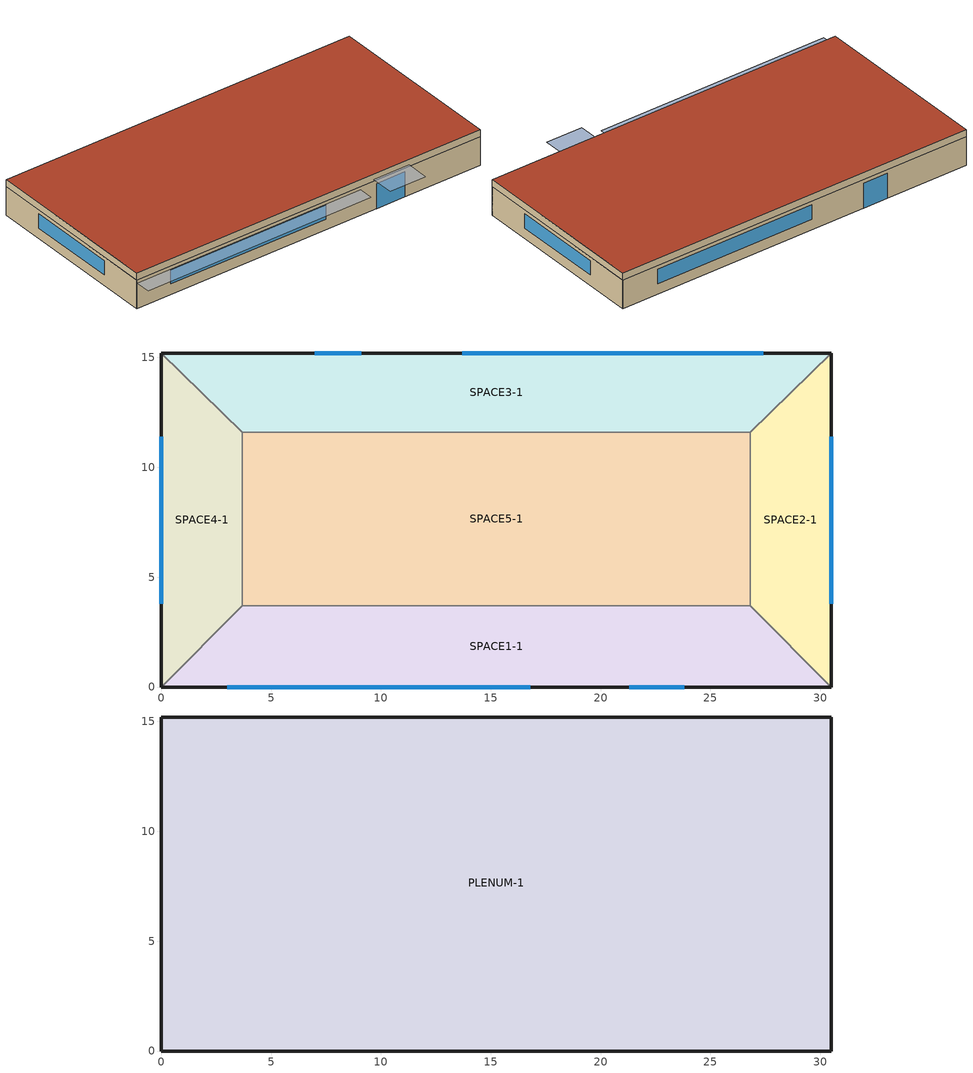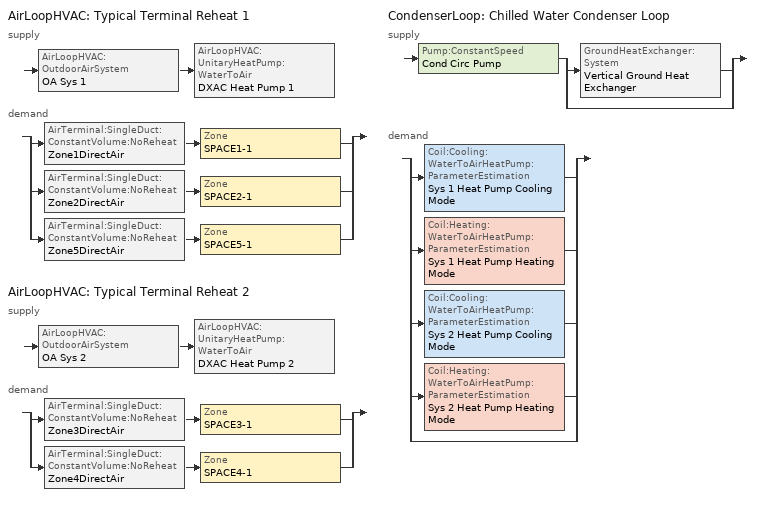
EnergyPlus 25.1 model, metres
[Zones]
SPACE1-1
 floor ground (FLOOR-SLAB-1): 26.8,3.7 30.5,0 0,0 3.7,3.7 z0
 wall outside (WALL-1): 0,0 30.5,0 z0:2.4
 wall to SPACE2-1 (INT-WALL-1): 30.5,0 26.8,3.7 z0:2.4
 wall to SPACE4-1 (INT-WALL-1): 3.7,3.7 0,0 z0:2.4
 wall to SPACE5-1 (INT-WALL-1): 26.8,3.7 3.7,3.7 z0:2.4
 window (Dbl Clr 3mm/13mm Air): 3,0 16.8,0 z0.9:2.1
 window (Sgl Grey 3mm): 21.3,0 23.8,0 z0:2.1
SPACE2-1
 floor ground (FLOOR-SLAB-1): 26.8,11.6 30.5,15.2 30.5,0 26.8,3.7 z0
 wall outside (WALL-1): 30.5,0 30.5,15.2 z0:2.4
 wall to SPACE3-1 (INT-WALL-1): 30.5,15.2 26.8,11.6 z0:2.4
 wall to SPACE5-1 (INT-WALL-1): 26.8,11.6 26.8,3.7 z0:2.4
 window (Dbl Clr 3mm/13mm Air): 30.5,3.8 30.5,11.4 z0.9:2.1
SPACE3-1
 floor ground (FLOOR-SLAB-1): 26.8,11.6 3.7,11.6 0,15.2 30.5,15.2 z0
 wall outside (WALL-1): 30.5,15.2 0,15.2 z0:2.4
 wall to SPACE4-1 (INT-WALL-1): 0,15.2 3.7,11.6 z0:2.4
 wall to SPACE5-1 (INT-WALL-1): 3.7,11.6 26.8,11.6 z0:2.4
 window (Dbl Clr 3mm/13mm Air): 27.4,15.2 13.7,15.2 z0.9:2.1
 window (Sgl Grey 3mm): 9.1,15.2 7,15.2 z0:2.1
SPACE4-1
 floor ground (FLOOR-SLAB-1): 3.7,3.7 0,0 0,15.2 3.7,11.6 z0
 wall outside (WALL-1): 0,15.2 0,0 z0:2.4
 wall to SPACE5-1 (INT-WALL-1): 3.7,3.7 3.7,11.6 z0:2.4
 window (Dbl Clr 3mm/13mm Air): 0,11.4 0,3.8 z0.9:2.1
SPACE5-1
 floor ground (FLOOR-SLAB-1): 26.8,11.6 26.8,3.7 3.7,3.7 3.7,11.6 z0
PLENUM-1
 floor to SPACE1-1 (CLNG-1): 26.8,3.7 30.5,0 0,0 3.7,3.7 z2.4
 floor to SPACE2-1 (CLNG-1): 26.8,11.6 30.5,15.2 30.5,0 26.8,3.7 z2.4
 floor to SPACE3-1 (CLNG-1): 26.8,11.6 3.7,11.6 0,15.2 30.5,15.2 z2.4
 floor to SPACE4-1 (CLNG-1): 3.7,3.7 0,0 0,15.2 3.7,11.6 z2.4
 floor to SPACE5-1 (CLNG-1): 26.8,11.6 26.8,3.7 3.7,3.7 3.7,11.6 z2.4
 wall outside (WALL-1): 0,0 30.5,0 30.5,15.2 0,15.2 0,0 z2.4:3
 roof outside (ROOF-1): 0,15.2 0,0 30.5,0 30.5,15.2 z3
shading: 0,-1.3 0,0 19.8,0 19.8,-1.3 z2.2; 21,-2 21,0 24.1,0 24.1,-2 z2.6
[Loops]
AirLoopHVAC 'Typical Terminal Reheat 1'
 supply: AirLoopHVAC:OutdoorAirSystem 'OA Sys 1' > AirLoopHVAC:UnitaryHeatPump:WaterToAir 'DXAC Heat Pump 1'
 demand: split
  | AirTerminal:SingleDuct:ConstantVolume:NoReheat 'Zone1DirectAir' > Zone 'SPACE1-1'
  | AirTerminal:SingleDuct:ConstantVolume:NoReheat 'Zone2DirectAir' > Zone 'SPACE2-1'
  | AirTerminal:SingleDuct:ConstantVolume:NoReheat 'Zone5DirectAir' > Zone 'SPACE5-1'
AirLoopHVAC 'Typical Terminal Reheat 2'
 supply: AirLoopHVAC:OutdoorAirSystem 'OA Sys 2' > AirLoopHVAC:UnitaryHeatPump:WaterToAir 'DXAC Heat Pump 2'
 demand: split
  | AirTerminal:SingleDuct:ConstantVolume:NoReheat 'Zone3DirectAir' > Zone 'SPACE3-1'
  | AirTerminal:SingleDuct:ConstantVolume:NoReheat 'Zone4DirectAir' > Zone 'SPACE4-1'
CondenserLoop 'Chilled Water Condenser Loop'
 supply: Pump:ConstantSpeed 'Cond Circ Pump' > split
  | GroundHeatExchanger:System 'Vertical Ground Heat Exchanger'
  | bypass
 demand: split
  | Coil:Cooling:WaterToAirHeatPump:ParameterEstimation 'Sys 1 Heat Pump Cooling Mode'
  | Coil:Heating:WaterToAirHeatPump:ParameterEstimation 'Sys 1 Heat Pump Heating Mode'
  | Coil:Cooling:WaterToAirHeatPump:ParameterEstimation 'Sys 2 Heat Pump Cooling Mode'
  | Coil:Heating:WaterToAirHeatPump:ParameterEstimation 'Sys 2 Heat Pump Heating Mode'
  | bypass
[Building]
Building: North Axis {deg}=30; Terrain=City; Loads Convergence Tolerance Value {W}=0.04; Temperature Convergence Tolerance Value {deltaC}=0.4; Solar Distribution=FullExterior; Maximum Number of Warmup Days=25; Minimum Number of Warmup Days=6
[Site:Location]
CHICAGO_IL_USA TMY2-94846: Latitude {deg}=41.78; Longitude {deg}=-87.75; Time Zone {hr}=-6; Elevation {m}=190
[SizingPeriod:DesignDay] Day of Month=21; Humidity Condition Type=Wetbulb; Barometric Pressure {Pa}=99063; Rain Indicator=No; Snow Indicator=No; Daylight Saving Time Indicator=No; Solar Model Indicator=ASHRAEClearSky
Name | Month | Day Type | Maximum Dry-Bulb Temperature {C} | Daily Dry-Bulb Temperature Range {deltaC} | Wetbulb or DewPoint at Maximum Dry-Bulb {C} | Wind Speed {m/s} | Wind Direction {deg} | Sky Clearness
CHICAGO_IL_USA Annual Cooling 1% Design Conditions DB/MCWB | 7 | SummerDesignDay | 31.5 | 10.7 | 23 | 5.3 | 230 | 1
CHICAGO_IL_USA Annual Heating 99% Design Conditions DB | 1 | WinterDesignDay | -17.3 | 0 | -17.3 | 4.9 | 270 | 0
[Site:GroundTemperature:BuildingSurface]
20.03, 20.03, 20.13, 20.3, 20.43, 20.52, 20.62, 20.77, 20.78, 20.55, 20.44, 20.2
[Site:GroundTemperature:Deep]
16.5, 16.5, 16.5, 16.5, 16.5, 16.5, 16.5, 16.5, 16.5, 16.5, 16.5, 16.5
[Site:GroundTemperature:Undisturbed:KusudaAchenbach]
Vertical Ground Heat Exchanger Ground Temps: 0.692626, 920, 2551.09, 13.375, 3.2, 8
[Material] Thermal Absorptance=0.9
Name | Roughness | Thickness {m} | Conductivity {W/m-K} | Density {kg/m3} | Specific Heat {J/kg-K} | Solar Absorptance | Visible Absorptance
RG01 | Rough | 0.0127 | 1.442 | 881 | 1674 | 0.65 | 0.65
BR01 | VeryRough | 0.0095 | 0.162 | 1121 | 1464 | 0.7 | 0.7
IN46 | VeryRough | 0.0762 | 0.023 | 24 | 1590 | 0.5 | 0.5
WD01 | MediumSmooth | 0.0191 | 0.115 | 513 | 1381 | 0.78 | 0.78
PW03 | MediumSmooth | 0.0127 | 0.115 | 545 | 1213 | 0.78 | 0.78
IN02 | Rough | 0.0901 | 0.043 | 10 | 837 | 0.75 | 0.75
GP01 | MediumSmooth | 0.0127 | 0.16 | 801 | 837 | 0.75 | 0.75
GP02 | MediumSmooth | 0.0159 | 0.16 | 801 | 837 | 0.75 | 0.75
CC03 | MediumRough | 0.1016 | 1.31 | 2243 | 837 | 0.65 | 0.65
[Material:NoMass]
MAT-CLNG-1: Roughness=Rough; Thermal Resistance {m2-K/W}=0.652259; Thermal Absorptance=0.65; Solar Absorptance=0.65; Visible Absorptance=0.65
[Material:AirGap]
AL21: Thermal Resistance {m2-K/W}=0.157
[Construction]
ROOF-1: RG01, BR01, IN46, WD01
WALL-1: WD01, PW03, IN02, GP01
CLNG-1: MAT-CLNG-1
FLOOR-SLAB-1: CC03
INT-WALL-1: GP02, AL21, GP02
Dbl Clr 3mm/13mm Air: CLEAR 3MM, AIR 13MM, CLEAR 3MM
Sgl Grey 3mm: GREY 3MM
[WindowMaterial:Gas]
AIR 13MM: Gas Type=Air; Thickness {m}=0.0127
[WindowMaterial:Glazing] Optical Data Type=SpectralAverage; Thickness {m}=0.003; Infrared Transmittance at Normal Incidence=0; Front Side Infrared Hemispherical Emissivity=0.84; Back Side Infrared Hemispherical Emissivity=0.84; Conductivity {W/m-K}=0.9
Name | Solar Transmittance at Normal Incidence | Front Side Solar Reflectance at Normal Incidence | Back Side Solar Reflectance at Normal Incidence | Visible Transmittance at Normal Incidence | Front Side Visible Reflectance at Normal Incidence | Back Side Visible Reflectance at Normal Incidence
CLEAR 3MM | 0.837 | 0.075 | 0.075 | 0.898 | 0.081 | 0.081
GREY 3MM | 0.626 | 0.061 | 0.061 | 0.611 | 0.061 | 0.061
[Zone] Type=1; Multiplier=1
Name | Ceiling Height {m} | Volume {m3}
PLENUM-1 | 0.6096 | 283.2
SPACE1-1; SPACE3-1 | 2.4384 | 239.247
SPACE2-1; SPACE4-1 | 2.4384 | 103.311
SPACE5-1 | 2.4384 | 447.683
[ZoneInfiltration:DesignFlowRate] Schedule=INFIL-SCH; Design Flow Rate Calculation Method=flow/zone; Constant Term Coefficient=0; Temperature Term Coefficient=0; Velocity Term Coefficient=0.2237; Velocity Squared Term Coefficient=0
Name | Zone or ZoneList or Space or SpaceList | Design Flow Rate {m3/s}
SPACE1-1 Infiltration | SPACE1-1 | 0.0167
SPACE2-1 Infiltration | SPACE2-1 | 0.00717
SPACE3-1 Infiltration | SPACE3-1 | 0.0167
SPACE4-1 Infiltration | SPACE4-1 | 0.00717
SPACE5-1 Infiltration | SPACE5-1 | 0.031089
[People] Number of People Schedule=OCCUPY-1; Number of People Calculation Method=people; Fraction Radiant=0.3; Activity Level Schedule=ActSchd
Name | Zone or ZoneList or Space or SpaceList | Number of People
SPACE1-1 People | SPACE1-1 | 11
SPACE2-1 People | SPACE2-1 | 5
SPACE3-1 People | SPACE3-1 | 11
SPACE4-1 People | SPACE4-1 | 5
SPACE5-1 People | SPACE5-1 | 20
[Lights] Schedule=LIGHTS-1; Design Level Calculation Method=LightingLevel; Return Air Fraction=0; Fraction Radiant=0.59; Fraction Visible=0.2; Fraction Replaceable=0
Name | Zone or ZoneList or Space or SpaceList | Lighting Level {W}
SPACE1-1 Lights | SPACE1-1 | 1584
SPACE2-1 Lights | SPACE2-1 | 684
SPACE3-1 Lights | SPACE3-1 | 1584
SPACE4-1 Lights | SPACE4-1 | 684
SPACE5-1 Lights | SPACE5-1 | 2964
[ElectricEquipment] Schedule=EQUIP-1; Design Level Calculation Method=EquipmentLevel; Fraction Latent=0; Fraction Radiant=0.3; Fraction Lost=0
Name | Zone or ZoneList or Space or SpaceList | Design Level {W}
SPACE1-1 Elec Equipment | SPACE1-1 | 1056
SPACE2-1 Elec Equipment | SPACE2-1 | 456
SPACE3-1 Elec Equipment | SPACE3-1 | 1056
SPACE4-1 Elec Equipment | SPACE4-1 | 456
SPACE5-1 Elec Equipment | SPACE5-1 | 1976
[Sizing:Zone] Zone Cooling Design Supply Air Temperature Input Method=SupplyAirTemperature; Zone Cooling Design Supply Air Temperature {C}=14; Zone Heating Design Supply Air Temperature Input Method=SupplyAirTemperature; Zone Heating Design Supply Air Temperature {C}=50; Zone Cooling Design Supply Air Humidity Ratio {kgWater/kgDryAir}=0.009; Zone Heating Design Supply Air Humidity Ratio {kgWater/kgDryAir}=0.004; Zone Heating Sizing Factor=0; Zone Cooling Sizing Factor=0; Cooling Design Air Flow Method=DesignDay; Cooling Design Air Flow Rate {m3/s}=0; Heating Design Air Flow Method=DesignDay; Heating Design Air Flow Rate {m3/s}=0; Account for Dedicated Outdoor Air System=No; Dedicated Outdoor Air System Control Strategy=NeutralSupplyAir; Dedicated Outdoor Air Low Setpoint Temperature for Design {C}=autosize; Dedicated Outdoor Air High Setpoint Temperature for Design {C}=autosize
Name | Design Specification Outdoor Air Object
SPACE1-1 | SZ DSOA SPACE1-1
SPACE2-1 | SZ DSOA SPACE2-1
SPACE3-1 | SZ DSOA SPACE3-1
SPACE4-1 | SZ DSOA SPACE4-1
SPACE5-1 | SZ DSOA SPACE5-1
[DesignSpecification:OutdoorAir] Outdoor Air Method=flow/person; Outdoor Air Flow per Person {m3/s-person}=0.00944; Outdoor Air Flow per Zone Floor Area {m3/s-m2}=0; Outdoor Air Flow per Zone {m3/s}=0
SZ DSOA SPACE1-1; SZ DSOA SPACE2-1; SZ DSOA SPACE3-1; SZ DSOA SPACE4-1; SZ DSOA SPACE5-1
[AirLoopHVAC] Design Supply Air Flow Rate {m3/s}=2
Typical Terminal Reheat 1; Typical Terminal Reheat 2
[AvailabilityManager:Scheduled]
Name | Schedule
Heat Pump 1 Avail; Heat Pump 2 Avail | FanAndCoilAvailSched
Outdoor Air 1 Avail; Outdoor Air 2 Avail | OutdoorAirAvailSched
[Controller:OutdoorAir] Minimum Outdoor Air Flow Rate {m3/s}=0.51; Maximum Outdoor Air Flow Rate {m3/s}=1; Economizer Control Type=NoEconomizer; Economizer Control Action Type=ModulateFlow; Lockout Type=NoLockout; Minimum Limit Type=FixedMinimum; Minimum Outdoor Air Schedule=OAFractionSched
OA Controller 1; OA Controller 2
[ZoneControl:Thermostat] Control Type Schedule=Zone Control Type Sched; Control 1=Heating Setpoint with SB; Control 2=Cooling Setpoint with SB
Name | Zone or ZoneList
Zone 1 Thermostat | SPACE1-1
Zone 2 Thermostat | SPACE2-1
Zone 5 Thermostat | SPACE5-1
Zone 3 Thermostat | SPACE3-1
Zone 4 Thermostat | SPACE4-1
[ThermostatSetpoint:SingleHeating]
Heating Setpoint with SB: Setpoint Temperature Schedule=Heating Setpoints
[ThermostatSetpoint:SingleCooling]
Cooling Setpoint with SB: Setpoint Temperature Schedule=Cooling Setpoints
[Zone equipment]
SPACE1-1: Zone1DirectAir
SPACE2-1: Zone2DirectAir
SPACE5-1: Zone5DirectAir
SPACE3-1: Zone3DirectAir
SPACE4-1: Zone4DirectAir
[AirTerminal:SingleDuct:ConstantVolume:NoReheat] Availability Schedule=FanAndCoilAvailSched
Name | Maximum Air Flow Rate {m3/s}
Zone1DirectAir; Zone5DirectAir | 0.7
Zone2DirectAir | 0.6
Zone3DirectAir; Zone4DirectAir | 1
[AirLoopHVAC:UnitaryHeatPump:WaterToAir] Availability Schedule=FanAndCoilAvailSched; Supply Air Flow Rate {m3/s}=2; Heating Convergence=0.001; Cooling Convergence=0.001; Maximum Supply Air Temperature from Supplemental Heater {C}=50; Maximum Outdoor Dry-Bulb Temperature for Supplemental Heater Operation {C}=21; Fan Placement=BlowThrough; Supply Air Fan Operating Mode Schedule=CyclingFanSch
Name | Controlling Zone or Thermostat Location | Supply Air Fan | Heating Coil | Cooling Coil | Supplemental Heating Coil
DXAC Heat Pump 1 | SPACE2-1 | Supply Fan 1 | Sys 1 Heat Pump Heating Mode | Sys 1 Heat Pump Cooling Mode | Heat Pump DX Supp Heating Coil 1
DXAC Heat Pump 2 | SPACE4-1 | Supply Fan 2 | Sys 2 Heat Pump Heating Mode | Sys 2 Heat Pump Cooling Mode | Heat Pump DX Supp Heating Coil 2
[Coil:Cooling:WaterToAirHeatPump:ParameterEstimation] Compressor Type=Scroll; Refrigerant Type=R22; Design Source Side Flow Rate {m3/s}=0.0015; Nominal Cooling Coil Capacity {W}=38000; Nominal Time for Condensate Removal to Begin {s}=0; Ratio of Initial Moisture Evaporation Rate and Steady State Latent Capacity=0; High Pressure Cutoff {Pa}=3000000; Low Pressure Cutoff {Pa}=0; Load Side Total Heat Transfer Coefficient {W/K}=3780.19; Load Side Outside Surface Heat Transfer Coefficient {W/K}=2803.03; Superheat Temperature at the Evaporator Outlet {C}=0.793591; Compressor Power Losses {W}=1910.29; Compressor Efficiency=2.66127; Refrigerant Volume Flow Rate {m3/s}=0.0106009; Volume Ratio=1.65103; Leak Rate Coefficient=0.00973887; Source Side Heat Transfer Coefficient {W/K}=1045.63; Part Load Fraction Correlation Curve=HPACCOOLPLFFPLR; Maximum Cycling Rate {cycles/hr}=2.5; Latent Capacity Time Constant {s}=60; Fan Delay Time {s}=60
Sys 1 Heat Pump Cooling Mode; Sys 2 Heat Pump Cooling Mode
[Coil:Heating:WaterToAirHeatPump:ParameterEstimation] Compressor Type=Scroll; Refrigerant Type=R22; Design Source Side Flow Rate {m3/s}=0.0015; Gross Rated Heating Capacity {W}=38000; High Pressure Cutoff {Pa}=3000000; Low Pressure Cutoff {Pa}=0; Load Side Total Heat Transfer Coefficient {W/K}=3913.79; Superheat Temperature at the Evaporator Outlet {C}=0.594753; Compressor Power Losses {W}=2499.45; Compressor Efficiency=0.868734; Refrigerant Volume Flow Rate {m3/s}=0.00723595; Volume Ratio=3.69126; Leak Rate Coefficient=1.75701e-05; Source Side Heat Transfer Coefficient {W/K}=3653.48; Part Load Fraction Correlation Curve=HPACHEATPLFFPLR
Sys 1 Heat Pump HEATING Mode; Sys 2 Heat Pump HEATING Mode
[Fan:OnOff] Availability Schedule=FanAndCoilAvailSched; Fan Total Efficiency=0.7; Pressure Rise {Pa}=300; Maximum Flow Rate {m3/s}=2; Motor Efficiency=0.9; Motor In Airstream Fraction=1
Supply Fan 1; Supply Fan 2
[Coil:Heating:Fuel] Availability Schedule=FanAndCoilAvailSched; Fuel Type=NaturalGas; Burner Efficiency=0.8; Nominal Capacity {W}=32000
Heat Pump DX Supp Heating Coil 1; Heat Pump DX Supp Heating Coil 2
[CondenserLoop]
Chilled Water Condenser Loop: Fluid Type=Water; Condenser Equipment Operation Scheme=Tower Loop Operation; Maximum Loop Temperature {C}=80; Minimum Loop Temperature {C}=10; Maximum Loop Flow Rate {m3/s}=0.004; Minimum Loop Flow Rate {m3/s}=0; Condenser Loop Volume {m3}=autocalculate; Load Distribution Scheme=SequentialLoad
[SetpointManager:FollowGroundTemperature]
MyCondenserControl: Control Variable=Temperature; Offset Temperature Difference {deltaC}=0; Maximum Setpoint Temperature {C}=80; Minimum Setpoint Temperature {C}=10; Setpoint Node or NodeList=Condenser Supply Outlet Node
[CondenserEquipmentOperationSchemes]
Tower Loop Operation: Control Scheme 1=Year Round Tower Operation; Control Scheme 1 Schedule=ON
[PlantEquipmentOperation:Uncontrolled]
Year Round Tower Operation: Equipment List=All Towers
[CondenserEquipmentList]
All Towers: Vertical Ground Heat Exchanger
[GroundHeatExchanger:System]
Vertical Ground Heat Exchanger: Design Flow Rate {m3/s}=0.0033; Undisturbed Ground Temperature Model Type=Site:GroundTemperature:Undisturbed:KusudaAchenbach; Undisturbed Ground Temperature Model=Vertical Ground Heat Exchanger Ground Temps; Ground Thermal Conductivity {W/m-K}=0.692626; Ground Thermal Heat Capacity {J/m3-K}=2.347e+06; GHE:Vertical:ResponseFactors Object=Vertical Ground Heat Exchanger g-functions
[GroundHeatExchanger:Vertical:Properties]
Vertical Ground Heat Exchanger Props: Depth of Top of Borehole {m}=1; Borehole Length {m}=76.2; Borehole Diameter {m}=0.127016; Grout Thermal Conductivity {W/m-K}=0.692626; Grout Thermal Heat Capacity {J/m3-K}=3.90E+06; Pipe Thermal Conductivity {W/m-K}=0.391312; Pipe Thermal Heat Capacity {J/m3-K}=1.77E+06; Pipe Outer Diameter {m}=0.0266667; Pipe Thickness {m}=0.00241285; U-Tube Distance {m}=0.051225
[GroundHeatExchanger:ResponseFactors]
Vertical Ground Heat Exchanger g-functions: GHE:Vertical:Properties Object=Vertical Ground Heat Exchanger Props; Number of Boreholes=120; G-Function Reference Ratio=0.0005; g-Function Ln(T/Ts) Value 1=-15.2996; g-Function g Value 1=-0.348322; g-Function Ln(T/Ts) Value 2=-14.201; g-Function g Value 2=0.022208; g-Function Ln(T/Ts) Value 3=-13.2202; g-Function g Value 3=0.412345; g-Function Ln(T/Ts) Value 4=-12.2086; g-Function g Value 4=0.867498; g-Function Ln(T/Ts) Value 5=-11.1888; g-Function g Value 5=1.357839; g-Function Ln(T/Ts) Value 6=-10.1816; g-Function g Value 6=1.852024; g-Function Ln(T/Ts) Value 7=-9.1815; g-Function g Value 7=2.345656; g-Function Ln(T/Ts) Value 8=-8.6809; g-Function g Value 8=2.593958; g-Function Ln(T/Ts) Value 9=-8.5; g-Function g Value 9=2.679; g-Function Ln(T/Ts) Value 10=-7.8; g-Function g Value 10=3.023; g-Function Ln(T/Ts) Value 11=-7.2; g-Function g Value 11=3.32; g-Function Ln(T/Ts) Value 12=-6.5; g-Function g Value 12=3.681; g-Function Ln(T/Ts) Value 13=-5.9; g-Function g Value 13=4.071; g-Function Ln(T/Ts) Value 14=-5.2; g-Function g Value 14=4.828; g-Function Ln(T/Ts) Value 15=-4.5; g-Function g Value 15=6.253; g-Function Ln(T/Ts) Value 16=-3.963; g-Function g Value 16=7.894; g-Function Ln(T/Ts) Value 17=-3.27; g-Function g Value 17=11.82; g-Function Ln(T/Ts) Value 18=-2.864; g-Function g Value 18=15.117; g-Function Ln(T/Ts) Value 19=-2.577; g-Function g Value 19=18.006; g-Function Ln(T/Ts) Value 20=-2.171; g-Function g Value 20=22.887; g-Function Ln(T/Ts) Value 21=-1.884; g-Function g Value 21=26.924; g-Function Ln(T/Ts) Value 22=-1.191; g-Function g Value 22=38.004; g-Function Ln(T/Ts) Value 23=-0.497; g-Function g Value 23=49.919; g-Function Ln(T/Ts) Value 24=-0.274; g-Function g Value 24=53.407; g-Function Ln(T/Ts) Value 25=-0.051; g-Function g Value 25=56.632; g-Function Ln(T/Ts) Value 26=0.196; g-Function g Value 26=59.825; g-Function Ln(T/Ts) Value 27=0.419; g-Function g Value 27=62.349; g-Function Ln(T/Ts) Value 28=0.642; g-Function g Value 28=64.524; g-Function Ln(T/Ts) Value 29=0.873; g-Function g Value 29=66.412; g-Function Ln(T/Ts) Value 30=1.112; g-Function g Value 30=67.993; g-Function Ln(T/Ts) Value 31=1.335; g-Function g Value 31=69.162; g-Function Ln(T/Ts) Value 32=1.679; g-Function g Value 32=70.476; g-Function Ln(T/Ts) Value 33=2.028; g-Function g Value 33=71.361; g-Function Ln(T/Ts) Value 34=2.275; g-Function g Value 34=71.79; g-Function Ln(T/Ts) Value 35=3.003; g-Function g Value 35=72.511
[Pump:ConstantSpeed]
Cond Circ Pump: Design Flow Rate {m3/s}=0.004; Design Pump Head {Pa}=5000; Design Power Consumption {W}=25; Motor Efficiency=0.87; Fraction of Motor Inefficiencies to Fluid Stream=0; Pump Control Type=CONTINUOUS
[Schedule:Compact]
OCCUPY-1: Through: 12/31, For: Weekdays SummerDesignDay WinterDesignDay, Until: 9:00, 0, Until: 12:00, 1, Until: 13:00, 0.8, Until: 14:00, 0.4, Until: 15:00, 0.8, Until: 17:00, 1, Until: 24:00, 0, For: AllOtherDays, Until: 24:00, 0
LIGHTS-1: Through: 12/31, For: Weekdays SummerDesignDay WinterDesignDay, Until: 9:00, 0.05, Until: 10:00, 0.9, Until: 11:00, 0.95, Until: 12:00, 1, Until: 13:00, 0.95, Until: 14:00, 0.8, Until: 15:00, 0.9, Until: 17:00, 1, Until: 24:00, 0.05, For: AllOtherDays, Until: 24:00, 0.05
EQUIP-1: Through: 12/31, For: Weekdays SummerDesignDay WinterDesignDay, Until: 9:00, 0.02, Until: 10:00, 0.4, Until: 15:00, 0.9, Until: 16:00, 0.8, Until: 17:00, 0.7, Until: 24:00, 0.02, For: CustomDay1 CustomDay2, Until: 9:00, 0.02, Until: 10:00, 0.4, Until: 15:00, 0.9, Until: 16:00, 0.8, Until: 17:00, 0.7, Until: 24:00, 0.02, For: AllOtherDays, Until: 24:00, 0.2
INFIL-SCH: Through: 3/31, For: Alldays, Until: 24:00, 1, Through: 10/31, For: Alldays, Until: 24:00, 0, Through: 12/31, For: Alldays, Until: 24:00, 1
ActSchd: Through: 12/31, For: Alldays, Until: 24:00, 117.24
On: Through: 12/31, For: AllDays, Until: 24:00, 1
FanAndCoilAvailSched: Through: 3/31, For: AllDays, Until: 24:00, 1, Through: 9/30, For: WeekDays summerdesignday winterdesignday, Until: 7:00, 0, Until: 17:00, 1, Until: 24:00, 0, For: AllotherDays, Until: 24:00, 0, Through: 12/31, For: AllDays, Until: 24:00, 1
OutdoorAirAvailSched: Through: 12/31, For: WeekDays summerdesignday winterdesignday, Until: 7:00, 0, Until: 17:00, 1, Until: 24:00, 0, For: AllotherDays, Until: 24:00, 0
OAFractionSched: Through: 12/31, For: AllDays, Until: 7:00, 0, Until: 17:00, 1, Until: 24:00, 0
Heating Setpoints: Through: 12/31, For: AllDays, Until:  7:00, 15, Until: 17:00, 20, Until: 24:00, 15
Cooling Setpoints: Through: 12/31, For: AllDays, Until:  7:00, 30, Until: 17:00, 24, Until: 24:00, 30
Zone Control Type Sched: Through: 3/31, For: AllDays, Until: 24:00, 1, Through: 9/30, For: AllDays, Until: 24:00, 2, Through: 12/31, For: AllDays, Until: 24:00, 1
CyclingFanSch: Through: 12/31, For: AllDays, Until: 24:00, 0
[Curve:Quadratic] Coefficient1 Constant=0.75; Coefficient2 x=0.25; Coefficient3 x**2=0; Minimum Value of x=0; Maximum Value of x=1
HPACCOOLPLFFPLR; HPACHEATPLFFPLR
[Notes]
HeatPumpWaterToAir.idf
Basic file description:  1 story building divided into 4 exterior and one interior conditioned zones and return plenum.
Highlights:              Examples of 2 water to air heat pumps serving a total of 5 zones. These heat pumps are modeled
modeled using the water to air heat pump 'parameter estimation' model  The heat pumps are attached to
a single water loop with a vertical ground loop heat exchanger.
Simulation Location/Run: CHICAGO_IL_USA_WMO_722020, 2 design days, 1 run period,
Run Control executes the design days
Location:                Chicago, IL
Design Days:             CHICAGO_IL_USA Annual Heating 99.6%, MaxDB=8°C
CHICAGO_IL_USA Annual Cooling (DB=>MWB) .4%, MaxDB=33.1°C MWB=25.3°C
Run Period (Weather File): full annual, CHICAGO_IL_USA TMY2-94846
Run Control:             Zone sizing with weather file run control (no design days ran)
Building: Single floor rectangular building 100 ft x 50 ft. 5 zones - 4 exterior, 1 interior, zone height 8 feet.
Exterior zone depth is 12 feet. There is a 2 foot high return plenum: the overall building height is
10 feet. There are windows on all 4 facades; the south and north facades have glass doors.
The south facing glass is shaded by overhangs. The walls are woodshingle over plywood, R11 insulation,
and gypboard. The roof is a gravel built up roof with R-3 mineral board insulation and plywood sheathing.
The windows are double pane 6mm clear with 6mm air gap.  The window to wall ratio is approximately 0.29.
The south wall and door have overhangs.
The building is oriented 30 degrees east of north.
Floor Area:       463.6 m2 (5000 ft2)
Number of Floors: 1
Zone Description Details:
Internal gains description:     lighting is 1.5 watts/ft2, office equip is 1.0 watts/ft2. There is 1 occupant
per 100 ft2 of floor area. The infiltration is constant in winter months.
Interzone Surfaces:             6 interzone surfaces (see diagram)
Internal Mass:                  None
Windows:                        4 ea.: 1) Double pane clear, 3mm glass, 13mm air gap
2) Double pane clear, 3mm glass, 13mm argon gap
3) Double pane clear, 6mm glass, 6mm air gap
4) Double pane lowE,  6mm lowE glass outside, 6mm air gap, 6mm clear glass
Doors:                          2 ea.:    Single pane grey,  3mm glass
Detached Shading:               None
Daylight:                       None
Natural Ventilation:            None
Compact Schedules:              Yes
HVAC:                           Water to air Heat pump using a single air loop serving 3 zones.  Heat pump configured with
a blow through fan, heat pump defrost is timed using a resistive heating element.
Heating set point during winter months is 20 C during occupied hours,
15 C set-back otherwise.  Cooling set point at 24 C during occupied hours only.
Cooling coil off all winter.
Zonal Equipment:                DIRECT AIR
Central Air Handling Equipment: Yes
System Equipment Autosize:      No (chilled water, condenser, and hot water loop volumes are autosized)
Purchased Cooling:              No
Purchased Heating:              No
Purchased Chilled Water:        No
Purchased Hot Water:            No
Coils:                          Heat Pump Coils
Pumps:                          PUMP:CONSTANT SPEED
Boilers:                        None
Chillers:                       None
Towers:                         None
Heat Pumps:                     Water to air heat pump for both heating and cooling.
GLHE:                           Rectangular bore field with 120 bore holes each 76.2 mt deep.
Standard Reports:               None
Timestep or Hourly Variables:   Timestep
Time bins Report:               None
HTML Report:                    None
Environmental Emissions:        None
Utility Tariffs:                None
